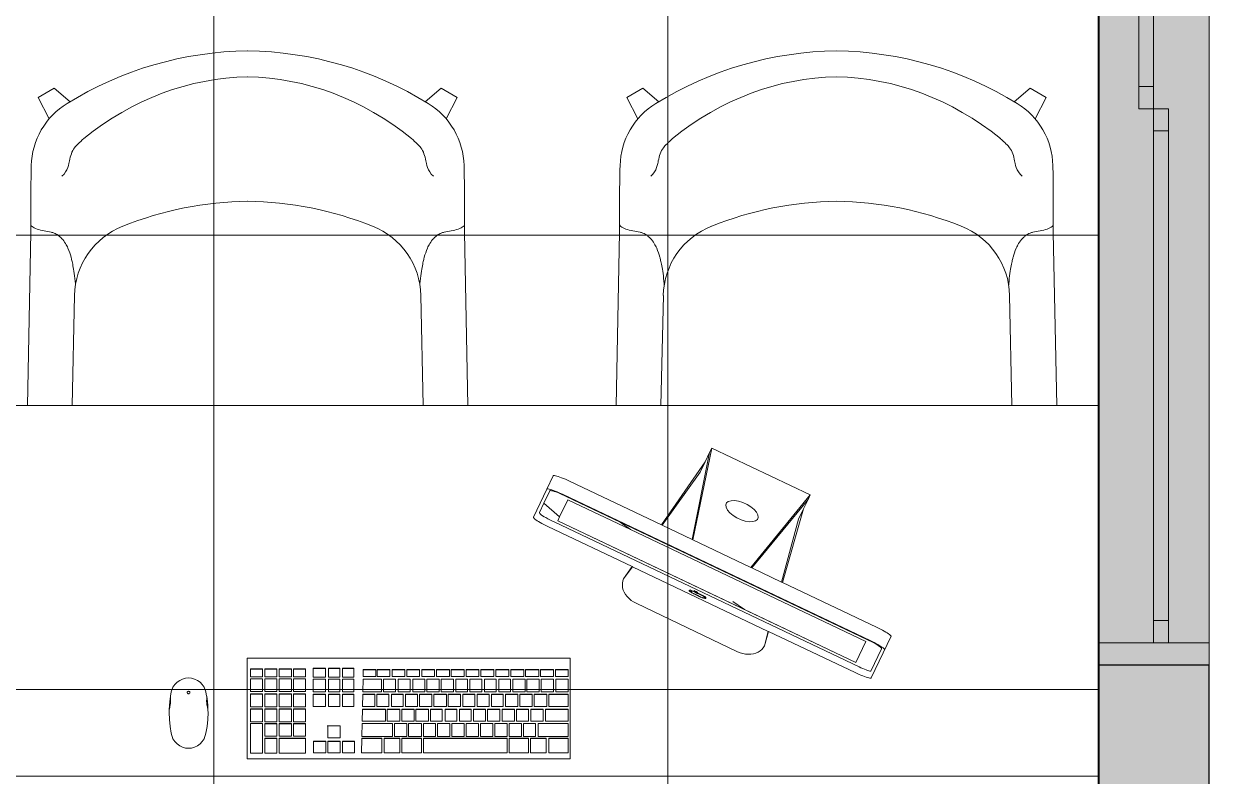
# Model space of a CAD drawing. Header units: metres. Extents: x 149 to 429, y -3 to 162.
# Drawn here: x 371.714 to 373.313, y 81.346 to 82.36 of the extents above; entities that cross this region are included whole.
import ezdxf

# ---------------------------------------------------------------- set-up
doc = ezdxf.new("R2010")
doc.units = ezdxf.units.M
doc.layers.add('1053_ARQ_BASE_MATADOURO_dwg', color=7, linetype='Continuous', lineweight=5, true_color=0x767676)
for name, color, linetype, lineweight in [('A-EQUIPAMENTOS', 7, 'Continuous', 5), ('A-PAREDE', 7, 'Continuous', 30), ('A-VISTA01', 7, 'Continuous', 20), ('A-VISTA03', 7, 'Continuous', 9), ('A-WALL', 7, 'Continuous', 9), ('A_lay', 7, 'Continuous', 5), ('LAYOUT', 7, 'Continuous', 15)]:
    doc.layers.add(name, color=color, linetype=linetype, lineweight=lineweight)

# ---------------------------------------------------------------- blocks, each defined once
blk = doc.blocks.new('1053_ARQ_BASE_MATADOURO_dwg_janela 1_50 PB-4039627-TÉRREO 1_20 - Dependente 2')
at = {"layer": 'A-VISTA01', "color": 253, "true_color": 0xaaaaaa}
for p, q in [((1.47, 0), (0.03, 0)), ((0.03, -0.15), (1.47, -0.15))]:
    blk.add_line(p, q, dxfattribs=at)
at = {"layer": 'A-VISTA03', "color": 253, "true_color": 0xaaaaaa, "flags": 128}
for points in [[(0, -0.15), (0.03, -0.15), (0.03, 0), (0, 0)], [(1.5, -0.15), (1.47, -0.15), (1.47, 0), (1.5, 0)], [(0.03, -0.075), (0.03, -0.055), (0.06, -0.055), (0.06, -0.075), (0.72, -0.075), (0.72, -0.055), (0.06, -0.055), (0.06, -0.075)], [(0.72, -0.075), (0.75, -0.075), (0.75, -0.055), (0.72, -0.055)], [(0.78, -0.095), (0.75, -0.095), (0.75, -0.075), (0.78, -0.075)], [(1.47, -0.095), (1.47, -0.075), (1.44, -0.075), (1.44, -0.095), (0.78, -0.095), (0.78, -0.075), (1.44, -0.075), (1.44, -0.095)]]:
    blk.add_lwpolyline(points, close=True, dxfattribs=at)
blk = doc.blocks.new('1053_ARQ_BASE_MATADOURO_dwg_GFDHGHF-4039638-TÉRREO 1_20 - Dependente 2')
at = {"layer": 'LAYOUT', "color": 253, "true_color": 0xaaaaaa}
for p, q in [((0.3232, 0.2919), (0.3179, 0.292)), ((0, 0.2367), (0.1483, 0.2335)), ((0, -0.2367), (0.1483, -0.2335)), ((0.3232, -0.2919), (0.3179, -0.292))]:
    blk.add_line(p, q, dxfattribs=at)
at = {"layer": 'LAYOUT', "color": 253, "true_color": 0xaaaaaa, "flags": 128}
for points in [[(0.2916, 0.2925), (0.233, 0.2925), (0, 0.2971), (0, -0.2971), (0.233, -0.2925), (0.2916, -0.2925)], [(0.3865, 0.2678), (0.415, 0.2827), (0.4276, 0.2611), (0.4095, 0.2395)], [(0.3865, -0.2678), (0.415, -0.2827), (0.4276, -0.2611), (0.4095, -0.2395)]]:
    blk.add_lwpolyline(points, dxfattribs=at)
at = {"layer": 'LAYOUT', "color": 253, "true_color": 0xaaaaaa}
for centre, major_axis, ratio, start_param, end_param in [((0.3212, 0.1919), (0.1003, 0), 0.996513, 0.542993, 1.550183), ((-0.0152, -0.0052), (-0.4932, 0), 0.976229, 3.152329, 3.684586), ((0.1462, 0.1311), (0, 0.1025), 0.999339, 5.084491, 6.262572), ((-0.0752, -0.0052), (0.5182, 0), 0.803881, 0.012409, 0.574126), ((-0.216, -0.0052), (-0.4912, 0), 0.971714, 3.152424, 3.513695), ((-0.216, 0.0052), (0.4912, 0), 0.971714, 5.911083, 6.272354), ((-0.0752, 0.0052), (-0.5182, 0), 0.803881, 2.567467, 3.129184), ((-0.0152, 0.0052), (0.4932, 0), 0.976229, 5.740192, 6.272449), ((0.1462, -0.1311), (0, 0.1025), 0.999339, 3.162206, 4.340287), ((0.3212, -0.1919), (0.1003, 0), 0.996513, 4.733002, 5.740192)]:
    blk.add_ellipse(centre, major_axis=major_axis, ratio=ratio, start_param=start_param, end_param=end_param, dxfattribs=at)
for points, knots in [([(0.2434, 0.2925), (0.2427, 0.2922), (0.2419, 0.2916), (0.2413, 0.2908), (0.2398, 0.2893), (0.2387, 0.2869), (0.2368, 0.2812), (0.2361, 0.2779), (0.2348, 0.2713), (0.2343, 0.268), (0.2332, 0.2636), (0.2328, 0.2623), (0.232, 0.26), (0.2316, 0.259), (0.2306, 0.2573), (0.2301, 0.2567), (0.2292, 0.2554), (0.2287, 0.2548), (0.2273, 0.2531), (0.2262, 0.252), (0.223, 0.2489), (0.2206, 0.2472), (0.2162, 0.2445), (0.2142, 0.2434), (0.2079, 0.2407), (0.2038, 0.2393), (0.1994, 0.2381), (0.1987, 0.2379), (0.1973, 0.2376), (0.1965, 0.2374), (0.1937, 0.2367), (0.1913, 0.2362), (0.1825, 0.2345), (0.1744, 0.2333), (0.1633, 0.2323), (0.1629, 0.2323), (0.1624, 0.2323)], [3.650821, 3.650821, 3.650821, 3.650821, 3.6845858, 3.6845858, 3.6845858, 3.7553273, 3.7553273, 3.8260687, 3.8260687, 3.8968102, 3.8968102, 3.929087, 3.929087, 3.9568384, 3.9568384, 3.9814501, 3.9814501, 4.0060618, 4.0060618, 4.0552851, 4.0552851, 4.1537318, 4.1537318, 4.2357037, 4.2357037, 4.3996476, 4.3996476, 4.4296617, 4.4296617, 4.4596758, 4.4596758, 4.519704, 4.519704, 4.6397604, 4.6397604, 4.6446962, 4.6446962, 4.6446962, 4.6446962]), ([(0.2908, 0.2925), (0.2911, 0.2925), (0.292, 0.2925), (0.2945, 0.2925), (0.2962, 0.2924), (0.3, 0.2924), (0.3019, 0.2923), (0.306, 0.2922), (0.3081, 0.2922), (0.3103, 0.2922)], [0, 0, 0, 0, 0.783322, 0.783322, 1.564894, 1.564894, 2.21573, 2.21573, 2.865804, 2.865804, 2.865804, 2.865804]), ([(0.2434, -0.2925), (0.2427, -0.2922), (0.2419, -0.2916), (0.2413, -0.2908), (0.2398, -0.2893), (0.2387, -0.2869), (0.2368, -0.2812), (0.2361, -0.2779), (0.2348, -0.2713), (0.2343, -0.268), (0.2332, -0.2636), (0.2328, -0.2623), (0.232, -0.26), (0.2316, -0.259), (0.2306, -0.2573), (0.2301, -0.2567), (0.2292, -0.2554), (0.2287, -0.2548), (0.2273, -0.2531), (0.2262, -0.252), (0.223, -0.2489), (0.2206, -0.2472), (0.2162, -0.2445), (0.2142, -0.2434), (0.2079, -0.2407), (0.2038, -0.2393), (0.1994, -0.2381), (0.1987, -0.2379), (0.1973, -0.2376), (0.1965, -0.2374), (0.1937, -0.2367), (0.1913, -0.2362), (0.1825, -0.2345), (0.1744, -0.2333), (0.1633, -0.2323), (0.1629, -0.2323), (0.1624, -0.2323)], [3.650821, 3.650821, 3.650821, 3.650821, 3.6845858, 3.6845858, 3.6845858, 3.7553273, 3.7553273, 3.8260687, 3.8260687, 3.8968102, 3.8968102, 3.929087, 3.929087, 3.9568384, 3.9568384, 3.9814501, 3.9814501, 4.0060618, 4.0060618, 4.0552851, 4.0552851, 4.1537318, 4.1537318, 4.2357037, 4.2357037, 4.3996476, 4.3996476, 4.4296617, 4.4296617, 4.4596758, 4.4596758, 4.519704, 4.519704, 4.6397604, 4.6397604, 4.6446962, 4.6446962, 4.6446962, 4.6446962]), ([(0.2908, -0.2925), (0.2911, -0.2925), (0.292, -0.2925), (0.2945, -0.2925), (0.2962, -0.2924), (0.3, -0.2924), (0.3019, -0.2923), (0.306, -0.2922), (0.3081, -0.2922), (0.3103, -0.2922)], [0, 0, 0, 0, 0.783322, 0.783322, 1.564894, 1.564894, 2.21573, 2.21573, 2.865804, 2.865804, 2.865804, 2.865804])]:
    blk.add_open_spline(points, degree=3, knots=knots, dxfattribs=at)
for points in [[(0.3103, 0.2922), (0.3128, 0.2921), (0.3153, 0.2921), (0.3179, 0.292)], [(0.3298, 0.2403), (0.3261, 0.2411), (0.3164, 0.2422), (0.3089, 0.2505)], [(0.3475, 0.2335), (0.3425, 0.2373), (0.3361, 0.239), (0.3298, 0.2403)], [(0.3599, 0.221), (0.3543, 0.2268), (0.3505, 0.2312), (0.3475, 0.2335)], [(0.3599, -0.221), (0.3543, -0.2268), (0.3505, -0.2312), (0.3475, -0.2335)], [(0.3475, -0.2335), (0.3425, -0.2373), (0.3361, -0.239), (0.3298, -0.2403)], [(0.3298, -0.2403), (0.3261, -0.2411), (0.3164, -0.2422), (0.3089, -0.2505)], [(0.3103, -0.2922), (0.3128, -0.2921), (0.3153, -0.2921), (0.3179, -0.292)]]:
    blk.add_open_spline(points, degree=3, dxfattribs=at)
blk = doc.blocks.new('1053_ARQ_BASE_MATADOURO_dwg_bhghghg-4039639-TÉRREO 1_20 - Dependente 2')
at = {"extrusion": (0, 0, -1), "zscale": -1, "rotation": 180}
blk.add_blockref('1053_ARQ_BASE_MATADOURO_dwg_GFDHGHF-4039638-TÉRREO 1_20 - Dependente 2', (-245.6985, -115.9243), dxfattribs=at)
blk = doc.blocks.new('1053_ARQ_BASE_MATADOURO_dwg_bhghghg-4039640-TÉRREO 1_20 - Dependente 2')
at = {"extrusion": (0, 0, -1), "zscale": -1, "rotation": 180}
blk.add_blockref('1053_ARQ_BASE_MATADOURO_dwg_GFDHGHF-4039638-TÉRREO 1_20 - Dependente 2', (-245.6985, -115.9243), dxfattribs=at)
blk = doc.blocks.new('1053_ARQ_BASE_MATADOURO_dwg_arq geral tgov-4039641-TÉRREO 1_20 - Dependente 2')
at = {"layer": 'A_lay', "true_color": 0xaaaaaa}
h = blk.add_hatch(dxfattribs=at)
h.set_pattern_fill('FP_9', color=253, style=0, pattern_type=2)
h.set_pattern_definition([(90, (-0.43, 0), (-0.6125, 4e-17), []), (180, (-0.43, 0), (-8e-17, -0.6125), [])])
h.paths.add_polyline_path([(36.4982, -2.5903), (36.5482, -2.5903), (36.5482, 0.7097), (33.9482, 0.7097), (33.9482, -2.5903), (36.4682, -2.5903)])
at = {"layer": 'A-EQUIPAMENTOS', "color": 253, "true_color": 0xaaaaaa}
for p, q in [((36.0183, -1.4165), (35.9592, -1.5013)), ((36.157, -1.4671), (36.151, -1.4796)), ((35.9035, -1.4976), (35.9175, -1.5075)), ((35.9199, -1.5576), (35.9083, -1.5743)), ((35.9969, -1.5896), (35.9966, -1.5902)), ((36.0194, -1.5997), (36.0191, -1.6002)), ((36.0558, -1.6045), (36.0712, -1.6153)), ((36.0981, -1.6645), (36.1034, -1.6449)), ((35.4793, -1.7091), (35.4629, -1.7091)), ((35.3198, -1.7271), (35.3197, -1.7271)), ((35.2974, -1.7318), (35.2973, -1.732)), ((35.3457, -1.7318), (35.3458, -1.7324)), ((35.3462, -1.736), (35.3462, -1.7361)), ((35.4052, -1.7496), (35.4214, -1.7496)), ((35.7027, -1.7501), (35.6867, -1.7501)), ((35.5092, -1.7721), (35.5083, -1.7721)), ((35.7124, -1.7693), (35.6959, -1.7693))]:
    blk.add_line(p, q, dxfattribs=at)
at = {"layer": 'A-EQUIPAMENTOS', "color": 253, "true_color": 0xaaaaaa, "flags": 128}
for points in [[(36.5482, -1.8403), (35.0482, -1.8403), (35.0482, -1.3403), (36.5482, -1.3403)], [(35.836, -1.6809), (35.836, -1.8167), (35.4005, -1.8167), (35.4005, -1.6809)], [(35.4052, -1.6959), (35.4052, -1.6956), (35.4214, -1.6956), (35.4214, -1.6959)], [(35.4244, -1.6956), (35.4406, -1.6956), (35.4406, -1.6959), (35.4244, -1.6959)], [(35.4629, -1.7091), (35.4629, -1.7258), (35.4793, -1.7258), (35.4793, -1.7091), (35.4793, -1.7088), (35.4629, -1.7088)], [(35.4629, -1.7296), (35.4793, -1.7296), (35.4793, -1.7466), (35.4629, -1.7466)], [(35.7303, -1.73), (35.7303, -1.7298), (35.7459, -1.7298), (35.7459, -1.73)], [(35.4214, -1.7496), (35.4214, -1.7667), (35.4052, -1.7667), (35.4052, -1.7496), (35.4052, -1.7494), (35.4214, -1.7494)], [(35.4629, -1.7494), (35.4793, -1.7494), (35.4793, -1.7496), (35.4629, -1.7496)], [(35.6282, -1.7501), (35.645, -1.7501), (35.645, -1.7662), (35.6282, -1.7662)], [(35.6867, -1.7501), (35.6867, -1.7662), (35.7027, -1.7662), (35.7027, -1.7501), (35.7027, -1.7499), (35.6867, -1.7499)], [(35.7056, -1.7501), (35.7056, -1.7499), (35.7221, -1.7499), (35.7221, -1.7501)], [(35.7246, -1.7501), (35.7246, -1.7499), (35.7414, -1.7499), (35.7414, -1.7501)], [(35.7444, -1.7501), (35.7444, -1.7499), (35.7609, -1.7499), (35.7609, -1.7501)], [(35.7638, -1.7501), (35.7638, -1.7499), (35.78, -1.7499), (35.78, -1.7501)], [(35.8031, -1.7501), (35.8031, -1.7499), (35.8333, -1.7499), (35.8333, -1.7501)], [(35.4212, -1.7693), (35.4052, -1.7693), (35.4052, -1.7691), (35.4212, -1.7691)], [(35.6183, -1.769), (35.6355, -1.769), (35.6355, -1.7693), (35.6183, -1.7693)], [(35.6382, -1.7693), (35.6382, -1.7865), (35.6544, -1.7865), (35.6544, -1.7693)], [(35.6767, -1.7693), (35.6932, -1.7693), (35.6932, -1.769), (35.6767, -1.769)], [(35.6959, -1.7693), (35.6959, -1.7865), (35.7124, -1.7865), (35.7124, -1.7693), (35.7124, -1.769), (35.6959, -1.769)], [(35.7345, -1.7693), (35.7345, -1.769), (35.751, -1.769), (35.751, -1.7693)], [(35.7537, -1.7693), (35.7537, -1.769), (35.7705, -1.769), (35.7705, -1.7693)], [(35.7929, -1.7693), (35.7929, -1.769), (35.8333, -1.769), (35.8333, -1.7693)], [(35.6092, -1.7894), (35.6355, -1.7894), (35.6355, -1.7891), (35.6092, -1.7891)], [(35.7829, -1.7894), (35.7829, -1.7891), (35.804, -1.7891), (35.804, -1.7894)], [(35.8073, -1.7894), (35.8073, -1.7891), (35.8333, -1.7891), (35.8333, -1.7894)]]:
    blk.add_lwpolyline(points, close=True, dxfattribs=at)
for points in [[(36.0811, -1.5593), (36.08, -1.5587), (36.0018, -1.5216), (36.0006, -1.521), (35.9604, -1.5019), (36.0116, -1.4305), (36.0183, -1.4165), (36.0243, -1.404)], [(36.0006, -1.521), (36.0243, -1.404), (36.0272, -1.3979)], [(36.0018, -1.5216), (36.0272, -1.3979), (36.1599, -1.461), (36.08, -1.5587)], [(36.2604, -1.6699), (36.2604, -1.6695), (36.26, -1.6689), (36.2593, -1.6682), (36.2582, -1.6673), (36.2568, -1.6663), (36.2552, -1.6652), (36.2532, -1.664), (36.2511, -1.6627), (36.2487, -1.6614), (36.2462, -1.6601), (36.2436, -1.6587), (36.2409, -1.6574), (35.8266, -1.4604), (35.8238, -1.4592), (35.8212, -1.458), (35.8185, -1.4568), (35.816, -1.4558), (35.8137, -1.455), (35.8115, -1.4542), (35.8096, -1.4536), (35.808, -1.4532), (35.8066, -1.4529), (35.8056, -1.4528), (35.8049, -1.4529), (35.8046, -1.4532), (35.8132, -1.4351), (35.8135, -1.4348), (35.8142, -1.4348), (35.8152, -1.4348), (35.8166, -1.4351), (35.8182, -1.4355), (35.8201, -1.4361), (35.8223, -1.4369), (35.8246, -1.4378), (35.8271, -1.4388), (35.8297, -1.4399), (35.8324, -1.4411), (35.8352, -1.4423), (35.9592, -1.5013), (35.9604, -1.5019)], [(36.269, -1.6514), (36.2424, -1.7077), (36.2421, -1.708), (36.2414, -1.7081), (36.2403, -1.708), (36.239, -1.7077), (36.2373, -1.7073), (36.2354, -1.7067), (36.2333, -1.7059), (36.2309, -1.7051), (36.2284, -1.7041), (36.2258, -1.7029), (36.2231, -1.7017), (36.2204, -1.7005), (36.1037, -1.645), (36.1034, -1.6449), (35.9202, -1.5577), (35.9199, -1.5576), (35.8061, -1.5035), (35.8034, -1.5022), (35.8008, -1.5008), (35.7982, -1.4995), (35.7959, -1.4982), (35.7937, -1.4969), (35.7918, -1.4957), (35.7901, -1.4946), (35.7887, -1.4936), (35.7877, -1.4927), (35.787, -1.492), (35.7866, -1.4914), (35.7866, -1.491), (35.8046, -1.4532)], [(35.8006, -1.4722), (35.8086, -1.4555), (35.8089, -1.4552), (35.8097, -1.4551), (35.811, -1.4553), (35.8126, -1.4556), (35.8146, -1.4562), (35.8168, -1.457), (35.8194, -1.4579), (35.8221, -1.459), (35.825, -1.4603), (35.8279, -1.4616), (35.8308, -1.463), (35.9035, -1.4976), (36.2362, -1.6558), (36.2391, -1.6571), (36.242, -1.6586), (36.2448, -1.66), (36.2474, -1.6614), (36.2497, -1.6628), (36.2517, -1.6641), (36.2534, -1.6653), (36.2547, -1.6663), (36.2556, -1.6672), (36.2561, -1.6678), (36.2561, -1.6683), (36.2417, -1.6984), (36.2415, -1.6985), (36.2405, -1.6984), (36.2391, -1.6981), (36.2374, -1.6976), (36.2354, -1.6969), (36.2332, -1.6961), (36.2309, -1.6951), (36.2283, -1.694), (36.2258, -1.6929)], [(36.2213, -1.6867), (36.0712, -1.6153), (35.8196, -1.4958), (36.2213, -1.6868), (36.2213, -1.6867), (36.2348, -1.6584), (35.9175, -1.5075), (35.8331, -1.4674), (35.822, -1.4907), (35.8006, -1.4722), (35.7947, -1.4848), (35.7947, -1.4852), (35.7951, -1.4859), (35.796, -1.4868), (35.7973, -1.4878), (35.799, -1.489), (35.801, -1.4903), (35.8034, -1.4916), (35.8059, -1.4931), (35.8087, -1.4945), (35.8116, -1.4959), (35.8145, -1.4973), (36.2258, -1.6929)], [(36.0464, -1.4777), (36.046, -1.4744), (36.047, -1.4717), (36.0495, -1.4698), (36.0532, -1.4688), (36.058, -1.4687)], [(36.058, -1.4687), (36.0634, -1.4695), (36.0691, -1.4713)], [(36.1226, -1.579), (36.1214, -1.5785), (36.0811, -1.5593), (36.157, -1.4671), (36.1599, -1.461)], [(36.0691, -1.4713), (36.0748, -1.4739), (36.0799, -1.4771), (36.0843, -1.4807), (36.0875, -1.4844), (36.0894, -1.488), (36.0899, -1.4913), (36.0888, -1.494), (36.0863, -1.496), (36.0826, -1.497), (36.0779, -1.4971), (36.0724, -1.4962), (36.0667, -1.4944), (36.0611, -1.4918), (36.0559, -1.4887), (36.0515, -1.4851), (36.0483, -1.4813), (36.0464, -1.4777)], [(36.269, -1.6518), (36.269, -1.6514), (36.2686, -1.6508), (36.2679, -1.6501), (36.2668, -1.6492), (36.2654, -1.6482), (36.2638, -1.6471), (36.2618, -1.6459), (36.2597, -1.6446), (36.2573, -1.6433), (36.2548, -1.642), (36.2522, -1.6406), (36.2495, -1.6393), (36.1226, -1.579), (36.151, -1.4796), (36.1444, -1.4936), (36.1214, -1.5785)], [(35.8196, -1.4958), (35.8196, -1.4957), (35.822, -1.4907)], [(35.9202, -1.5577), (35.9083, -1.5743), (35.9073, -1.577), (35.9067, -1.58), (35.9066, -1.583), (35.907, -1.5861), (35.9079, -1.5892), (35.9092, -1.5923), (35.911, -1.5953), (35.9131, -1.5981), (35.9157, -1.6008), (35.9185, -1.6032), (35.9217, -1.6053), (35.925, -1.6071), (36.0621, -1.6723), (36.0656, -1.6738)], [(35.9978, -1.5893), (35.9987, -1.5898), (35.9994, -1.5903), (36, -1.5907), (36.0004, -1.591), (36.0006, -1.5913), (36.0006, -1.5914), (36.0004, -1.5914), (35.9999, -1.5914), (35.9993, -1.5912), (35.9986, -1.591), (35.9977, -1.5906), (35.9966, -1.5902), (35.9969, -1.5904), (35.9971, -1.5906), (35.9973, -1.5908), (35.9976, -1.591), (35.9979, -1.5912), (35.9982, -1.5914), (35.9985, -1.5916), (35.9988, -1.5918), (35.9992, -1.5921), (35.9995, -1.5923), (35.9999, -1.5926), (36.0003, -1.5928), (36.0007, -1.593), (36.001, -1.5932), (36.0014, -1.5934), (36.0019, -1.5937), (36.0023, -1.5939), (36.0027, -1.5941), (36.0032, -1.5943), (36.0037, -1.5945), (36.0041, -1.5947), (36.0046, -1.5949), (36.005, -1.5951), (36.0054, -1.5953), (36.0056, -1.5954), (36.0059, -1.5955), (36.0061, -1.5956), (36.0064, -1.5957), (36.0067, -1.5958), (36.0069, -1.5959), (36.0072, -1.5961), (36.0074, -1.5962), (36.0077, -1.5963), (36.0079, -1.5965), (36.0082, -1.5966), (36.0084, -1.5967), (36.0088, -1.5969), (36.0093, -1.5972), (36.0098, -1.5974), (36.0103, -1.5977), (36.0108, -1.5979), (36.0112, -1.5981), (36.0117, -1.5984), (36.0122, -1.5986), (36.0127, -1.5988), (36.0131, -1.5989), (36.0136, -1.5991), (36.0139, -1.5992), (36.0143, -1.5994), (36.0147, -1.5995), (36.0151, -1.5996), (36.0154, -1.5997), (36.0158, -1.5998), (36.0161, -1.5999), (36.0164, -1.6), (36.0167, -1.6001), (36.017, -1.6001), (36.0172, -1.6002), (36.0175, -1.6002), (36.0177, -1.6003), (36.0181, -1.6004), (36.0185, -1.6004), (36.0188, -1.6004), (36.019, -1.6004), (36.0191, -1.6003)], [(35.9981, -1.5887), (35.9978, -1.5893), (35.9984, -1.5896), (35.9992, -1.5898), (36, -1.5901), (36.0008, -1.5905), (36.0016, -1.5908), (36.0025, -1.5912)], [(36.0084, -1.5941), (36.0076, -1.5937), (36.0076, -1.5938), (36.0068, -1.5934), (36.006, -1.5929), (36.0051, -1.5925), (36.0043, -1.5921), (36.0034, -1.5916), (36.0025, -1.5912), (36.0028, -1.5906), (36.003, -1.5907), (36.0034, -1.59), (36.0041, -1.5904), (36.0048, -1.5907)], [(36.003, -1.5907), (36.003, -1.5907), (36.0034, -1.59), (36.0033, -1.5901)], [(36.0065, -1.5931), (36.0058, -1.5927), (36.0052, -1.5924), (36.0046, -1.592), (36.0041, -1.5917), (36.0037, -1.5914), (36.0034, -1.5912), (36.0031, -1.591), (36.003, -1.5908), (36.0031, -1.5907), (36.003, -1.5907), (36.0038, -1.591)], [(36.008, -1.5936), (36.008, -1.5939), (36.008, -1.5938), (36.0078, -1.5935), (36.0075, -1.5932), (36.0072, -1.593), (36.0068, -1.5927), (36.0063, -1.5924), (36.0058, -1.5921), (36.0052, -1.5917), (36.0045, -1.5914), (36.0038, -1.591)], [(36.0083, -1.593), (36.0081, -1.5928), (36.0078, -1.5926), (36.0075, -1.5923), (36.0071, -1.5921), (36.0066, -1.5918), (36.0061, -1.5914), (36.0055, -1.5911), (36.0048, -1.5907)], [(36.0065, -1.5931), (36.0073, -1.5935), (36.0076, -1.5937), (36.008, -1.5939), (36.0083, -1.5933), (36.0083, -1.5931), (36.0083, -1.5933), (36.0087, -1.5935), (36.0096, -1.5938), (36.0105, -1.5942), (36.0114, -1.5946), (36.0124, -1.5951), (36.0133, -1.5955), (36.0142, -1.596), (36.015, -1.5964), (36.0159, -1.5969), (36.0166, -1.5973), (36.0173, -1.5977), (36.0179, -1.5981), (36.0176, -1.5988), (36.017, -1.5984), (36.0163, -1.598), (36.0156, -1.5975), (36.0147, -1.5971), (36.0139, -1.5966), (36.013, -1.5962), (36.012, -1.5957), (36.0111, -1.5953), (36.0102, -1.5949), (36.0093, -1.5945), (36.0084, -1.5941)], [(36.0191, -1.6003), (36.0191, -1.6001), (36.019, -1.5999), (36.0187, -1.5996), (36.0185, -1.5994), (36.0181, -1.5991), (36.0176, -1.5988)], [(36.0179, -1.5981), (36.0184, -1.5984), (36.0188, -1.5987), (36.0191, -1.599), (36.0193, -1.5992), (36.0194, -1.5994)], [(36.1037, -1.645), (36.0981, -1.6645), (36.0966, -1.6671), (36.0947, -1.6694), (36.0924, -1.6713), (36.0897, -1.673), (36.0868, -1.6743)], [(36.0868, -1.6743), (36.0835, -1.6752), (36.0801, -1.6757), (36.0765, -1.6758), (36.0729, -1.6755), (36.0692, -1.6748), (36.0656, -1.6738)], [(35.4896, -1.6948), (35.4896, -1.7066), (35.5061, -1.7066), (35.5061, -1.6948), (35.4896, -1.6948), (35.4896, -1.6945), (35.5061, -1.6945), (35.5061, -1.6948)], [(35.51, -1.6948), (35.51, -1.7066), (35.5257, -1.7066), (35.5257, -1.6948), (35.51, -1.6948), (35.51, -1.6945), (35.5257, -1.6945), (35.5257, -1.6948)], [(35.5444, -1.6948), (35.5444, -1.6945), (35.5291, -1.6945), (35.5291, -1.6948), (35.5444, -1.6948), (35.5444, -1.7066), (35.5291, -1.7066), (35.5291, -1.6948)], [(35.3458, -1.7324), (35.3448, -1.7266), (35.3427, -1.7202), (35.34, -1.7166), (35.3369, -1.7136), (35.3334, -1.7111), (35.3296, -1.7093), (35.3256, -1.7082), (35.3215, -1.7078), (35.3174, -1.7082), (35.3134, -1.7093), (35.3096, -1.7111), (35.3061, -1.7136), (35.303, -1.7166), (35.3003, -1.7202), (35.2982, -1.7266), (35.2971, -1.7325)], [(35.4052, -1.6959), (35.4052, -1.7063), (35.4214, -1.7063), (35.4214, -1.6959)], [(35.4214, -1.7091), (35.4214, -1.7258), (35.4052, -1.7258), (35.4052, -1.7091), (35.4214, -1.7091), (35.4214, -1.7088), (35.4052, -1.7088), (35.4052, -1.7091)], [(35.4244, -1.6959), (35.4244, -1.7063), (35.4406, -1.7063), (35.4406, -1.6959)], [(35.4406, -1.7091), (35.4406, -1.7258), (35.4244, -1.7258), (35.4244, -1.7091), (35.4406, -1.7091), (35.4406, -1.7088), (35.4244, -1.7088), (35.4244, -1.7091)], [(35.4601, -1.6959), (35.4601, -1.7063), (35.4435, -1.7063), (35.4435, -1.6959), (35.4435, -1.6956), (35.4601, -1.6956), (35.4601, -1.6959), (35.4435, -1.6959)], [(35.4601, -1.7091), (35.4601, -1.7088), (35.4435, -1.7088), (35.4435, -1.7091), (35.4601, -1.7091), (35.4601, -1.7258), (35.4435, -1.7258), (35.4435, -1.7091)], [(35.4793, -1.6959), (35.4793, -1.6956), (35.4629, -1.6956), (35.4629, -1.6959), (35.4793, -1.6959), (35.4793, -1.7063), (35.4629, -1.7063), (35.4629, -1.6959)], [(35.5061, -1.7094), (35.5061, -1.7266), (35.4896, -1.7266), (35.4896, -1.7094), (35.5061, -1.7094), (35.5061, -1.7092), (35.4896, -1.7092), (35.4896, -1.7094)], [(35.5257, -1.7094), (35.5257, -1.7266), (35.51, -1.7266), (35.51, -1.7094), (35.5257, -1.7094), (35.5257, -1.7092), (35.51, -1.7092), (35.51, -1.7094)], [(35.5444, -1.7094), (35.5444, -1.7266), (35.5291, -1.7266), (35.5291, -1.7094), (35.5291, -1.7092), (35.5444, -1.7092), (35.5444, -1.7094), (35.5291, -1.7094)], [(35.5568, -1.7094), (35.5565, -1.7263), (35.5565, -1.7266), (35.5819, -1.7266), (35.5819, -1.7094), (35.5819, -1.7092), (35.5568, -1.7092), (35.5568, -1.7094), (35.5819, -1.7094)], [(35.5739, -1.6967), (35.5739, -1.7057), (35.5569, -1.7057), (35.5569, -1.7055), (35.5571, -1.6967), (35.5739, -1.6967), (35.5739, -1.6964), (35.5571, -1.6964), (35.5571, -1.6967)], [(35.5758, -1.6967), (35.5931, -1.6967), (35.5931, -1.6964), (35.5758, -1.6964), (35.5758, -1.6967), (35.5758, -1.7057), (35.5931, -1.7057), (35.5931, -1.6967)], [(35.6008, -1.7094), (35.6008, -1.7266), (35.5844, -1.7266), (35.5844, -1.7094), (35.5844, -1.7092), (35.6008, -1.7092), (35.6008, -1.7094), (35.5844, -1.7094)], [(35.5959, -1.6967), (35.5959, -1.7057), (35.6131, -1.7057), (35.6131, -1.6967), (35.6131, -1.6964), (35.5959, -1.6964), (35.5959, -1.6967), (35.6131, -1.6967)], [(35.6204, -1.7094), (35.6204, -1.7266), (35.604, -1.7266), (35.604, -1.7094), (35.604, -1.7092), (35.6204, -1.7092), (35.6204, -1.7094), (35.604, -1.7094)], [(35.6161, -1.6967), (35.6161, -1.7057), (35.633, -1.7057), (35.633, -1.6967), (35.633, -1.6964), (35.6161, -1.6964), (35.6161, -1.6967), (35.633, -1.6967)], [(35.6401, -1.7094), (35.6238, -1.7094), (35.6238, -1.7092), (35.6401, -1.7092), (35.6401, -1.7094), (35.6401, -1.7266), (35.6238, -1.7266), (35.6238, -1.7094)], [(35.653, -1.6967), (35.653, -1.7057), (35.6362, -1.7057), (35.6362, -1.6967), (35.653, -1.6967), (35.653, -1.6964), (35.6362, -1.6964), (35.6362, -1.6967)], [(35.6597, -1.7094), (35.6597, -1.7266), (35.6427, -1.7266), (35.6427, -1.7094), (35.6427, -1.7092), (35.6597, -1.7092), (35.6597, -1.7094), (35.6427, -1.7094)], [(35.6561, -1.6967), (35.6734, -1.6967), (35.6734, -1.6964), (35.6561, -1.6964), (35.6561, -1.6967), (35.6561, -1.7057), (35.6734, -1.7057), (35.6734, -1.6967)], [(35.6789, -1.7094), (35.662, -1.7094), (35.662, -1.7092), (35.6789, -1.7092), (35.6789, -1.7094), (35.6789, -1.7266), (35.662, -1.7266), (35.662, -1.7094)], [(35.6757, -1.6967), (35.6757, -1.6964), (35.6934, -1.6964), (35.6934, -1.6967), (35.6757, -1.6967), (35.6757, -1.7057), (35.6934, -1.7057), (35.6934, -1.6967)], [(35.6979, -1.7094), (35.6979, -1.7266), (35.682, -1.7266), (35.682, -1.7094), (35.682, -1.7092), (35.6979, -1.7092), (35.6979, -1.7094), (35.682, -1.7094)], [(35.6958, -1.6967), (35.6958, -1.6964), (35.7132, -1.6964), (35.7132, -1.6967), (35.6958, -1.6967), (35.6958, -1.7057), (35.7132, -1.7057), (35.7132, -1.6967)], [(35.7169, -1.7094), (35.7169, -1.7266), (35.701, -1.7266), (35.701, -1.7094), (35.701, -1.7092), (35.7169, -1.7092), (35.7169, -1.7094), (35.701, -1.7094)], [(35.7157, -1.6967), (35.7157, -1.7057), (35.7332, -1.7057), (35.7332, -1.6967), (35.7157, -1.6967), (35.7157, -1.6964), (35.7332, -1.6964), (35.7332, -1.6967)], [(35.7366, -1.7094), (35.7205, -1.7094), (35.7205, -1.7092), (35.7366, -1.7092), (35.7366, -1.7094), (35.7366, -1.7266), (35.7205, -1.7266), (35.7205, -1.7094)], [(35.7359, -1.6967), (35.7359, -1.6964), (35.7534, -1.6964), (35.7534, -1.6967), (35.7359, -1.6967), (35.7359, -1.7057), (35.7534, -1.7057), (35.7534, -1.6967)], [(35.7398, -1.7094), (35.7398, -1.7092), (35.7557, -1.7092), (35.7557, -1.7094), (35.7557, -1.7266), (35.7398, -1.7266), (35.7398, -1.7094), (35.7557, -1.7094)], [(35.7736, -1.6967), (35.7736, -1.6964), (35.7561, -1.6964), (35.7561, -1.6967), (35.7736, -1.6967), (35.7736, -1.7057), (35.7561, -1.7057), (35.7561, -1.6967)], [(35.7754, -1.7094), (35.7754, -1.7092), (35.7587, -1.7092), (35.7587, -1.7094), (35.7754, -1.7094), (35.7754, -1.7266), (35.7587, -1.7266), (35.7587, -1.7094)], [(35.7938, -1.6967), (35.7938, -1.6964), (35.776, -1.6964), (35.776, -1.6967), (35.7938, -1.6967), (35.7938, -1.7057), (35.776, -1.7057), (35.776, -1.6967)], [(35.7778, -1.7094), (35.7778, -1.7266), (35.7945, -1.7266), (35.7945, -1.7094), (35.7945, -1.7092), (35.7778, -1.7092), (35.7778, -1.7094), (35.7945, -1.7094)], [(35.8136, -1.6967), (35.8136, -1.6964), (35.7962, -1.6964), (35.7962, -1.6967), (35.8136, -1.6967), (35.8136, -1.7057), (35.7962, -1.7057), (35.7962, -1.6967)], [(35.8139, -1.7094), (35.8139, -1.7266), (35.7972, -1.7266), (35.7972, -1.7094), (35.7972, -1.7092), (35.8139, -1.7092), (35.8139, -1.7094), (35.7972, -1.7094)], [(35.8333, -1.6967), (35.8333, -1.7057), (35.8164, -1.7057), (35.8164, -1.6967), (35.8164, -1.6964), (35.8333, -1.6964), (35.8333, -1.6967), (35.8164, -1.6967)], [(35.8333, -1.7094), (35.8333, -1.7092), (35.8168, -1.7092), (35.8168, -1.7094), (35.8333, -1.7094), (35.8333, -1.7266), (35.8168, -1.7266), (35.8168, -1.7094)], [(35.3233, -1.7271), (35.3231, -1.7266), (35.3227, -1.7261), (35.3221, -1.7258), (35.3215, -1.7257), (35.3209, -1.7258), (35.3204, -1.7261), (35.32, -1.7266), (35.3198, -1.7271), (35.3197, -1.7277)], [(35.2971, -1.733), (35.2966, -1.7354), (35.2957, -1.7447), (35.2955, -1.7508)], [(35.297, -1.7344), (35.2971, -1.7337), (35.2971, -1.733), (35.2971, -1.7325), (35.2971, -1.733), (35.297, -1.7332), (35.297, -1.7339), (35.297, -1.7346), (35.2969, -1.7353), (35.2969, -1.7354), (35.2969, -1.736), (35.2969, -1.7368), (35.297, -1.7376), (35.297, -1.7384), (35.297, -1.7392), (35.297, -1.74), (35.297, -1.7409), (35.2969, -1.7417), (35.2968, -1.7425), (35.2967, -1.7434), (35.2965, -1.7442), (35.2966, -1.7446), (35.2966, -1.7443), (35.2968, -1.7434), (35.2969, -1.7425), (35.297, -1.7417), (35.2971, -1.7408), (35.2972, -1.74), (35.2972, -1.7391), (35.2972, -1.7383), (35.2971, -1.7375), (35.2971, -1.7367), (35.297, -1.7359), (35.2969, -1.7353), (35.2969, -1.7354)], [(35.3199, -1.7282), (35.3202, -1.7286), (35.3206, -1.7289), (35.321, -1.7291), (35.3215, -1.7292), (35.322, -1.7291), (35.3224, -1.7289), (35.3228, -1.7286)], [(35.3232, -1.7282), (35.3233, -1.7277), (35.3233, -1.7271)], [(35.3461, -1.7368), (35.346, -1.7376), (35.346, -1.7384), (35.346, -1.7392), (35.346, -1.74), (35.346, -1.7409), (35.3461, -1.7417), (35.3462, -1.7425), (35.3463, -1.7434), (35.3465, -1.7442), (35.3466, -1.7446), (35.3463, -1.7443), (35.3462, -1.7434), (35.3461, -1.7425), (35.346, -1.7417), (35.3459, -1.7408), (35.3458, -1.74), (35.3458, -1.7391), (35.3458, -1.7383), (35.3459, -1.7375), (35.3459, -1.7367), (35.346, -1.7359), (35.3461, -1.7354), (35.3461, -1.7353), (35.3461, -1.7351), (35.346, -1.7344), (35.3459, -1.7337), (35.3459, -1.733), (35.3459, -1.7325), (35.346, -1.733), (35.346, -1.7332), (35.346, -1.7339), (35.3461, -1.7346), (35.3461, -1.7353), (35.3461, -1.7354)], [(35.3476, -1.7508), (35.3474, -1.7447), (35.3464, -1.7354), (35.346, -1.733)], [(35.4214, -1.7296), (35.4214, -1.7466), (35.4052, -1.7466), (35.4052, -1.7296), (35.4052, -1.7293), (35.4214, -1.7293), (35.4214, -1.7296), (35.4052, -1.7296)], [(35.4245, -1.7296), (35.4406, -1.7296), (35.4406, -1.7293), (35.4245, -1.7293), (35.4245, -1.7296), (35.4245, -1.7466), (35.4406, -1.7466), (35.4406, -1.7296)], [(35.4601, -1.7296), (35.4601, -1.7466), (35.4435, -1.7466), (35.4435, -1.7296), (35.4601, -1.7296), (35.4601, -1.7293), (35.4435, -1.7293), (35.4435, -1.7296)], [(35.4793, -1.7296), (35.4793, -1.7293), (35.4629, -1.7293), (35.4629, -1.7296)], [(35.5061, -1.73), (35.5061, -1.7463), (35.4896, -1.7463), (35.4896, -1.73), (35.5061, -1.73), (35.5061, -1.7298), (35.4896, -1.7298), (35.4896, -1.73)], [(35.5257, -1.73), (35.5257, -1.7463), (35.51, -1.7463), (35.51, -1.73), (35.51, -1.7298), (35.5257, -1.7298), (35.5257, -1.73), (35.51, -1.73)], [(35.5444, -1.73), (35.5444, -1.7463), (35.5291, -1.7463), (35.5291, -1.73), (35.5444, -1.73), (35.5444, -1.7298), (35.5291, -1.7298), (35.5291, -1.73)], [(35.5727, -1.73), (35.5727, -1.7462), (35.5561, -1.7462), (35.5561, -1.746), (35.5564, -1.73), (35.5727, -1.73), (35.5727, -1.7298), (35.5564, -1.7298), (35.5564, -1.73)], [(35.5914, -1.73), (35.5914, -1.7462), (35.5755, -1.7462), (35.5755, -1.73), (35.5914, -1.73), (35.5914, -1.7298), (35.5755, -1.7298), (35.5755, -1.73)], [(35.6111, -1.73), (35.6111, -1.7462), (35.5952, -1.7462), (35.5952, -1.73), (35.6111, -1.73), (35.6111, -1.7298), (35.5952, -1.7298), (35.5952, -1.73)], [(35.6302, -1.73), (35.6302, -1.7462), (35.6141, -1.7462), (35.6141, -1.73), (35.6141, -1.7298), (35.6302, -1.7298), (35.6302, -1.73), (35.6141, -1.73)], [(35.6494, -1.73), (35.6494, -1.7462), (35.6329, -1.7462), (35.6329, -1.73), (35.6329, -1.7298), (35.6494, -1.7298), (35.6494, -1.73), (35.6329, -1.73)], [(35.6692, -1.73), (35.6525, -1.73), (35.6525, -1.7298), (35.6692, -1.7298), (35.6692, -1.73), (35.6692, -1.7462), (35.6525, -1.7462), (35.6525, -1.73)], [(35.6884, -1.73), (35.6884, -1.7462), (35.6717, -1.7462), (35.6717, -1.73), (35.6884, -1.73), (35.6884, -1.7298), (35.6717, -1.7298), (35.6717, -1.73)], [(35.7078, -1.73), (35.7078, -1.7462), (35.6913, -1.7462), (35.6913, -1.73), (35.7078, -1.73), (35.7078, -1.7298), (35.6913, -1.7298), (35.6913, -1.73)], [(35.7268, -1.73), (35.7268, -1.7462), (35.7107, -1.7462), (35.7107, -1.73), (35.7268, -1.73), (35.7268, -1.7298), (35.7107, -1.7298), (35.7107, -1.73)], [(35.7459, -1.73), (35.7459, -1.7462), (35.7303, -1.7462), (35.7303, -1.73)], [(35.7657, -1.73), (35.7657, -1.7462), (35.749, -1.7462), (35.749, -1.73), (35.749, -1.7298), (35.7657, -1.7298), (35.7657, -1.73), (35.749, -1.73)], [(35.785, -1.73), (35.785, -1.7298), (35.7683, -1.7298), (35.7683, -1.73), (35.785, -1.73), (35.785, -1.7462), (35.7683, -1.7462), (35.7683, -1.73)], [(35.8046, -1.73), (35.8046, -1.7462), (35.7878, -1.7462), (35.7878, -1.73), (35.8046, -1.73), (35.8046, -1.7298), (35.7878, -1.7298), (35.7878, -1.73)], [(35.8333, -1.73), (35.8333, -1.7462), (35.8074, -1.7462), (35.8074, -1.73), (35.8333, -1.73), (35.8333, -1.7298), (35.8074, -1.7298), (35.8074, -1.73)], [(35.2959, -1.7482), (35.2958, -1.7484), (35.2957, -1.7492), (35.2956, -1.7499), (35.2955, -1.7507), (35.2954, -1.7513), (35.2953, -1.7543), (35.2957, -1.7638), (35.2966, -1.7731), (35.2982, -1.782)], [(35.2954, -1.7513), (35.2955, -1.7508), (35.2955, -1.7505), (35.2956, -1.7497), (35.2957, -1.749), (35.2959, -1.7482), (35.296, -1.7476), (35.2962, -1.7468), (35.2964, -1.7459), (35.2965, -1.7451), (35.2964, -1.7446), (35.2964, -1.745), (35.2962, -1.7459), (35.2961, -1.7467), (35.2959, -1.7475), (35.2959, -1.7475)], [(35.2982, -1.782), (35.3003, -1.7898), (35.303, -1.7935), (35.3061, -1.7967), (35.3096, -1.7992), (35.3134, -1.8011), (35.3174, -1.8023), (35.3215, -1.8026), (35.3256, -1.8023), (35.3296, -1.8011), (35.3334, -1.7992), (35.3369, -1.7967), (35.34, -1.7935), (35.3427, -1.7898), (35.3448, -1.782), (35.3464, -1.7731), (35.3474, -1.7638), (35.3477, -1.7543), (35.3476, -1.7513)], [(35.347, -1.7476), (35.3472, -1.7483), (35.3472, -1.7484), (35.3473, -1.7492), (35.3474, -1.7499), (35.3475, -1.7507), (35.3476, -1.7513), (35.3476, -1.7508), (35.3475, -1.7505), (35.3474, -1.7497), (35.3473, -1.749), (35.3472, -1.7482), (35.3471, -1.7476), (35.3468, -1.7468), (35.3466, -1.7459), (35.3465, -1.7451), (35.3464, -1.7446), (35.3466, -1.745), (35.3468, -1.7459), (35.3469, -1.7467), (35.3471, -1.7475), (35.3471, -1.7476)], [(35.4406, -1.7496), (35.4406, -1.7667), (35.4245, -1.7667), (35.4245, -1.7496), (35.4406, -1.7496), (35.4406, -1.7494), (35.4245, -1.7494), (35.4245, -1.7496)], [(35.4601, -1.7496), (35.4435, -1.7496), (35.4435, -1.7667), (35.4601, -1.7667), (35.4601, -1.7496), (35.4601, -1.7494), (35.4435, -1.7494), (35.4435, -1.7496)], [(35.4793, -1.7496), (35.4793, -1.7667), (35.4629, -1.7667), (35.4629, -1.7496)], [(35.556, -1.7501), (35.5557, -1.7659), (35.5557, -1.7662), (35.5869, -1.7662), (35.5869, -1.7501), (35.5869, -1.7499), (35.556, -1.7499), (35.556, -1.7501), (35.5869, -1.7501)], [(35.6066, -1.7501), (35.5895, -1.7501), (35.5895, -1.7499), (35.6066, -1.7499), (35.6066, -1.7501), (35.6066, -1.7662), (35.5895, -1.7662), (35.5895, -1.7501)], [(35.6257, -1.7501), (35.6257, -1.7662), (35.6091, -1.7662), (35.6091, -1.7501), (35.6257, -1.7501), (35.6257, -1.7499), (35.6091, -1.7499), (35.6091, -1.7501)], [(35.645, -1.7501), (35.645, -1.7499), (35.6282, -1.7499), (35.6282, -1.7501)], [(35.6479, -1.7501), (35.6479, -1.7499), (35.6637, -1.7499), (35.6637, -1.7501), (35.6479, -1.7501), (35.6479, -1.7662), (35.6637, -1.7662), (35.6637, -1.7501)], [(35.6835, -1.7501), (35.6835, -1.7662), (35.6674, -1.7662), (35.6674, -1.7501), (35.6835, -1.7501), (35.6835, -1.7499), (35.6674, -1.7499), (35.6674, -1.7501)], [(35.7221, -1.7501), (35.7221, -1.7662), (35.7056, -1.7662), (35.7056, -1.7501)], [(35.7414, -1.7501), (35.7414, -1.7662), (35.7246, -1.7662), (35.7246, -1.7501)], [(35.7609, -1.7501), (35.7609, -1.7662), (35.7444, -1.7662), (35.7444, -1.7501)], [(35.78, -1.7501), (35.78, -1.7662), (35.7638, -1.7662), (35.7638, -1.7501)], [(35.7997, -1.7501), (35.7833, -1.7501), (35.7833, -1.7499), (35.7997, -1.7499), (35.7997, -1.7501), (35.7997, -1.7662), (35.7833, -1.7662), (35.7833, -1.7501)], [(35.8333, -1.7501), (35.8333, -1.7662), (35.8031, -1.7662), (35.8031, -1.7501)], [(35.4052, -1.7693), (35.4052, -1.8092), (35.4212, -1.8092), (35.4212, -1.7693)], [(35.4245, -1.7695), (35.4245, -1.7863), (35.4406, -1.7863), (35.4406, -1.7695), (35.4406, -1.7692), (35.4245, -1.7692), (35.4245, -1.7695), (35.4406, -1.7695)], [(35.4601, -1.7695), (35.4601, -1.7863), (35.4435, -1.7863), (35.4435, -1.7695), (35.4601, -1.7695), (35.4601, -1.7692), (35.4435, -1.7692), (35.4435, -1.7695)], [(35.4793, -1.7695), (35.4793, -1.7863), (35.4629, -1.7863), (35.4629, -1.7695), (35.4793, -1.7695), (35.4793, -1.7692), (35.4629, -1.7692), (35.4629, -1.7695)], [(35.526, -1.7724), (35.526, -1.7885), (35.5092, -1.7885), (35.5092, -1.7724), (35.5092, -1.7721), (35.526, -1.7721), (35.526, -1.7724), (35.5092, -1.7724)], [(35.5966, -1.7693), (35.5966, -1.769), (35.5557, -1.769), (35.5557, -1.7693), (35.5966, -1.7693), (35.5966, -1.7865), (35.5553, -1.7865), (35.5553, -1.7862), (35.5557, -1.7693)], [(35.6161, -1.7693), (35.6161, -1.769), (35.5992, -1.769), (35.5992, -1.7693), (35.6161, -1.7693), (35.6161, -1.7865), (35.5992, -1.7865), (35.5992, -1.7693)], [(35.6355, -1.7693), (35.6355, -1.7865), (35.6183, -1.7865), (35.6183, -1.7693)], [(35.6544, -1.7693), (35.6544, -1.769), (35.6382, -1.769), (35.6382, -1.7693)], [(35.6737, -1.7693), (35.6737, -1.7865), (35.6574, -1.7865), (35.6574, -1.7693), (35.6574, -1.769), (35.6737, -1.769), (35.6737, -1.7693), (35.6574, -1.7693)], [(35.6932, -1.7693), (35.6932, -1.7865), (35.6767, -1.7865), (35.6767, -1.7693)], [(35.7151, -1.7693), (35.7318, -1.7693), (35.7318, -1.769), (35.7151, -1.769), (35.7151, -1.7693), (35.7151, -1.7865), (35.7318, -1.7865), (35.7318, -1.7693)], [(35.751, -1.7693), (35.751, -1.7865), (35.7345, -1.7865), (35.7345, -1.7693)], [(35.7705, -1.7693), (35.7705, -1.7865), (35.7537, -1.7865), (35.7537, -1.7693)], [(35.7896, -1.7693), (35.7733, -1.7693), (35.7733, -1.769), (35.7896, -1.769), (35.7896, -1.7693), (35.7896, -1.7865), (35.7733, -1.7865), (35.7733, -1.7693)], [(35.8333, -1.7693), (35.8333, -1.7865), (35.7929, -1.7865), (35.7929, -1.7693)], [(35.4245, -1.7894), (35.4405, -1.7894), (35.4405, -1.7891), (35.4245, -1.7891), (35.4245, -1.7894), (35.4245, -1.8092), (35.4405, -1.8092), (35.4405, -1.7894)], [(35.4793, -1.7894), (35.4793, -1.7891), (35.4435, -1.7891), (35.4435, -1.7894), (35.4435, -1.8092), (35.4793, -1.8092), (35.4793, -1.7894), (35.4435, -1.7894)], [(35.5553, -1.7894), (35.5553, -1.7891), (35.582, -1.7891), (35.582, -1.7894), (35.5553, -1.7894), (35.5549, -1.8085), (35.5549, -1.8088), (35.582, -1.8088), (35.582, -1.7894)], [(35.6064, -1.7894), (35.6064, -1.8088), (35.5852, -1.8088), (35.5852, -1.7894), (35.5852, -1.7891), (35.6064, -1.7891), (35.6064, -1.7894), (35.5852, -1.7894)], [(35.6355, -1.7894), (35.6355, -1.8088), (35.6092, -1.8088), (35.6092, -1.7894)], [(35.751, -1.7894), (35.6382, -1.7894), (35.6382, -1.7891), (35.751, -1.7891), (35.751, -1.7894), (35.751, -1.8088), (35.6382, -1.8088), (35.6382, -1.7894)], [(35.7798, -1.7894), (35.7798, -1.8088), (35.7537, -1.8088), (35.7537, -1.7894), (35.7537, -1.7891), (35.7798, -1.7891), (35.7798, -1.7894), (35.7537, -1.7894)], [(35.804, -1.7894), (35.804, -1.8088), (35.7829, -1.8088), (35.7829, -1.7894)], [(35.8333, -1.7894), (35.8333, -1.8088), (35.8073, -1.8088), (35.8073, -1.7894)], [(35.4899, -1.7932), (35.4899, -1.8088), (35.5067, -1.8088), (35.5067, -1.7932), (35.5067, -1.793), (35.4899, -1.793), (35.4899, -1.7932), (35.5067, -1.7932)], [(35.5092, -1.7932), (35.5092, -1.793), (35.526, -1.793), (35.526, -1.7932), (35.5092, -1.7932), (35.5092, -1.8088), (35.526, -1.8088), (35.526, -1.7932)], [(35.5292, -1.7932), (35.5292, -1.793), (35.5453, -1.793), (35.5453, -1.7932), (35.5292, -1.7932), (35.5292, -1.8088), (35.5453, -1.8088), (35.5453, -1.7932)]]:
    blk.add_lwpolyline(points, dxfattribs=at)
at = {"layer": 'A-PAREDE', "color": 253, "true_color": 0xaaaaaa, "flags": 128}
blk.add_lwpolyline([(36.6982, -2.4403), (36.6982, -1.6903), (36.5482, -1.6903), (36.5482, -2.4403)], dxfattribs=at)
at = {"extrusion": (0, 0, -1), "zscale": -1}
for name, p, rotation in [('1053_ARQ_BASE_MATADOURO_dwg_janela 1_50 PB-4039627-TÉRREO 1_20 - Dependente 2', (-36.5482, -0.1903), 270.0000000001364), ('1053_ARQ_BASE_MATADOURO_dwg_bhghghg-4039640-TÉRREO 1_20 - Dependente 2', (-152.1197, -247.0388), 90.00000000013645)]:
    blk.add_blockref(name, p, dxfattribs=dict(at, rotation=rotation))
at = {"rotation": 89.99999999986356}
blk.add_blockref('1053_ARQ_BASE_MATADOURO_dwg_bhghghg-4039639-TÉRREO 1_20 - Dependente 2', (-80.5231, -247.0388), dxfattribs=at)
blk = doc.blocks.new('1053_ARQ_BASE_MATADOURO_dwg-3625622-TÉRREO 1_20 - Dependente 2')
blk.add_blockref('1053_ARQ_BASE_MATADOURO_dwg_arq geral tgov-4039641-TÉRREO 1_20 - Dependente 2', (130.2098, 83.186))

msp = doc.modelspace()

# ---------------------------------------------------------------- hatches: boundary and pattern name
at = {"layer": 'A-WALL', "true_color": 0xffd4aa, "transparency": 33554483}
msp.add_hatch(color=41, dxfattribs=at).paths.add_polyline_path([(373.3131, 80.5957), (373.3131, 83.7457), (373.1646, 83.7457), (373.1646, 80.5957)])

# ---------------------------------------------------------------- linework, layer by layer
at = {"layer": 'A-WALL', "color": 253, "true_color": 0xaaaaaa}
for p, q in [((373.1631, 83.7457), (373.1631, 80.5957)), ((373.1646, 83.7457), (373.1646, 80.5942))]:
    msp.add_line(p, q, dxfattribs=at)
at = {"layer": 'A-WALL', "color": 253, "true_color": 0xbbb2aa}
msp.add_line((373.3131, 80.4457), (373.3131, 83.7457), dxfattribs=at)

# ---------------------------------------------------------------- block references
at = {"layer": '1053_ARQ_BASE_MATADOURO_dwg', "color": 253, "true_color": 0xaaaaaa}
msp.add_blockref('1053_ARQ_BASE_MATADOURO_dwg-3625622-TÉRREO 1_20 - Dependente 2', (206.405, 0), dxfattribs=at)

doc.saveas('drawing.dxf')
